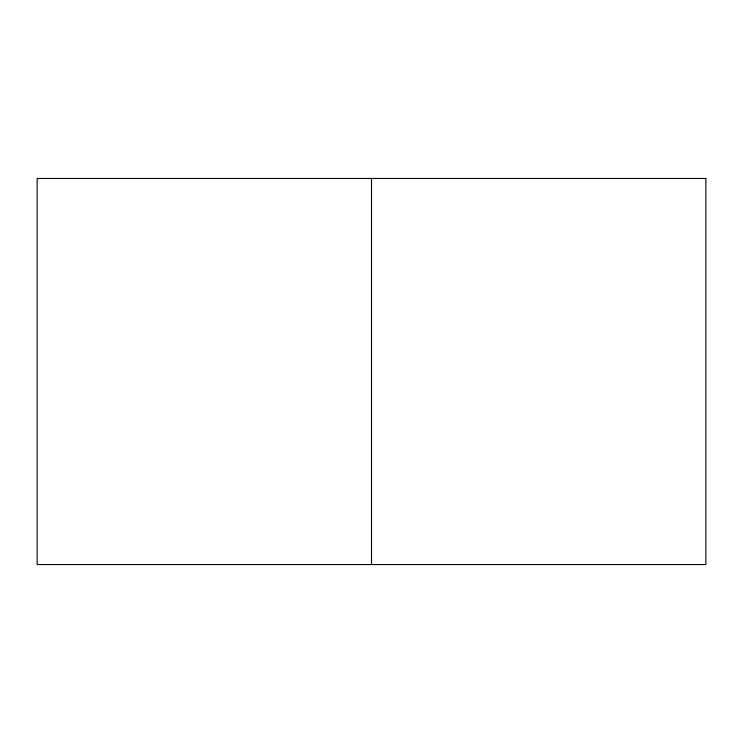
<?xml version="1.0" encoding="UTF-8"?>
<svg xmlns="http://www.w3.org/2000/svg" width="743" height="743" viewBox="0 0 743 743"><rect width="100%" height="100%" fill="white"/><g stroke="black" fill="none" stroke-linecap="round" stroke-linejoin="round"><path stroke-width="1.11" d="M371.5 178.459L371.5 564.541M705.85 178.459L37.15 178.459L37.15 564.541L705.85 564.541L705.85 178.459"/></g></svg>
